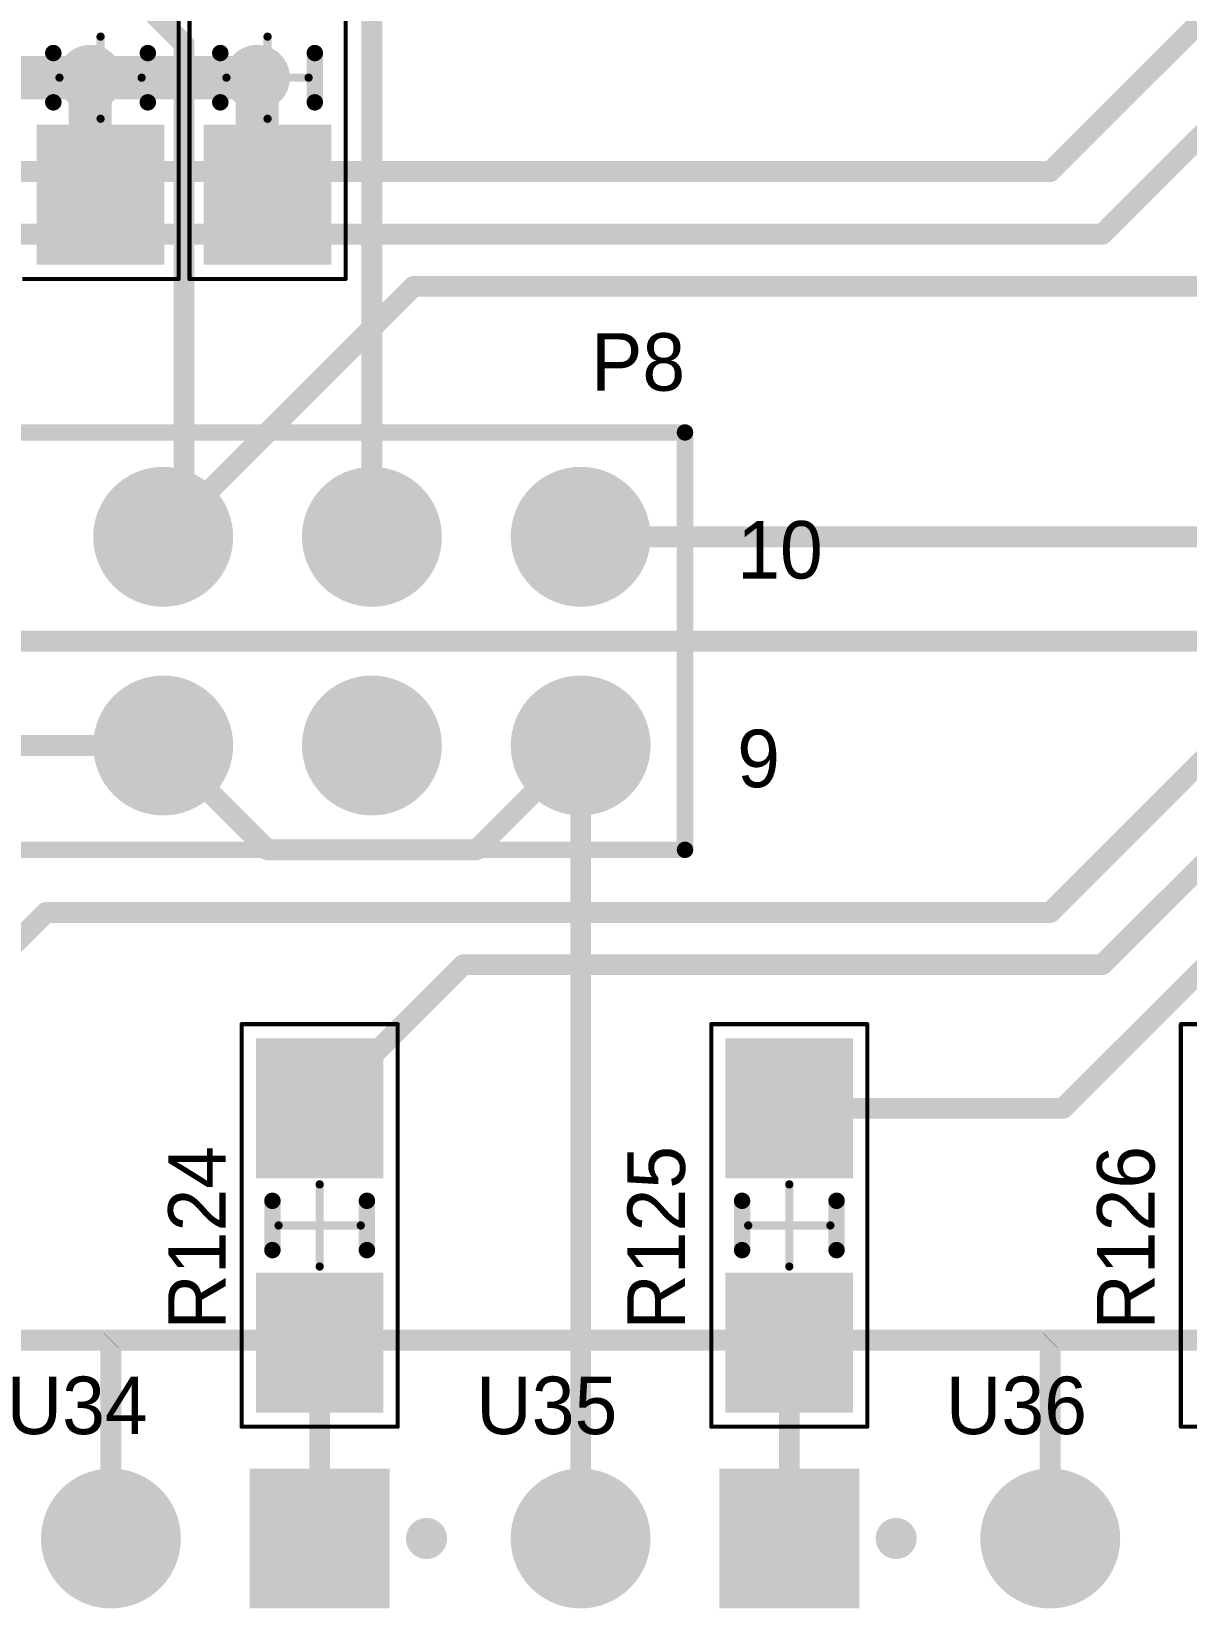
# Model space of a CAD drawing. Header units: millimetres. Extents: x 37 to 246, y 26 to 184.
# Drawn here: x 121.59 to 135.64, y 91.22 to 110.42 of the extents above; entities that cross this region are included whole.
import ezdxf

# ---------------------------------------------------------------- set-up
doc = ezdxf.new("R2010")
doc.units = ezdxf.units.MM
for name, color, linetype in [('BottomLayer', 5, 'Continuous'), ('BottomSolder', 6, 'Continuous'), ('Mechanical15', 56, 'Continuous'), ('MultiLayer', 9, 'Continuous'), ('PadHoleLayer', 156, 'Continuous'), ('TopLayer', 1, 'Continuous'), ('TopOverlay', 2, 'Continuous'), ('TopPaste', 8, 'Continuous'), ('TopSolder', 216, 'Continuous'), ('ViaHoleLayer', 16, 'Continuous')]:
    doc.layers.add(name, color=color, linetype=linetype)

msp = doc.modelspace()

# ---------------------------------------------------------------- linework, layer by layer
at = {"layer": 'BottomLayer'}
for points, const_width in [([(133.985, 108.712), (137.795, 112.522)], 0.254), ([(134.62, 107.95), (138.43, 111.76)], 0.254), ([(117.983, 109.855), (122.301, 109.855)], 0.52399946), ([(122.301, 109.855), (124.333, 109.855)], 0.52399946), ([(116.078, 108.712), (133.985, 108.712)], 0.254), ([(116.84, 107.95), (134.62, 107.95)], 0.254), ([(123.1899746, 104.2670254), (126.2379492, 107.315)], 0.254), ([(126.2379492, 107.315), (137.16, 107.315)], 0.254), ([(116.586, 102.997), (143.51, 102.997)], 0.254), ([(128.2699746, 94.488), (128.2699746, 101.7270254)], 0.254), ([(116.84, 94.488), (122.555, 94.488)], 0.254), ([(122.55417958, 94.48717957999999), (122.555, 94.488)], 0.254), ([(122.55417958, 92.07499999999999), (122.55417958, 94.48717957999999)], 0.254), ([(122.555, 94.488), (128.2699746, 94.488)], 0.254), ([(128.2699746, 94.488), (133.985, 94.488)], 0.254), ([(128.2699746, 92.07579502), (128.2699746, 94.488)], 0.254), ([(133.98417958, 94.48717957999999), (133.985, 94.488)], 0.254), ([(133.98417958, 92.07499999999999), (133.98417958, 94.48717957999999)], 0.254), ([(133.985, 94.488), (142.24, 94.488)], 0.254), ([(128.26917958, 92.07499999999999), (128.2699746, 92.07579502)], 0.254)]:
    msp.add_lwpolyline(points, dxfattribs=dict(at, const_width=const_width))
for points, const_width in [([(122.1010004, 109.855, 1), (122.5009996, 109.855, 1)], 0.3999992), ([(124.1330004, 109.855, 1), (124.5329996, 109.855, 1)], 0.3999992), ([(122.1699995, 109.855, 1), (122.4320005, 109.855, 1)], 0.26199846), ([(122.1699995, 109.855, 1), (122.4320005, 109.855, 1)], 0.26199846), ([(124.2019995, 109.855, 1), (124.4640005, 109.855, 1)], 0.26199846), ([(133.9215, 108.712, 1), (134.0485, 108.712, 1)], 0.127), ([(133.9215, 108.712, 1), (134.0485, 108.712, 1)], 0.127), ([(134.5565, 107.95, 1), (134.6835, 107.95, 1)], 0.127), ([(134.5565, 107.95, 1), (134.6835, 107.95, 1)], 0.127), ([(126.1744492, 107.315, 1), (126.3014492, 107.315, 1)], 0.127), ([(126.1744492, 107.315, 1), (126.3014492, 107.315, 1)], 0.127), ([(122.81497408, 104.2670254, 1), (123.56497512, 104.2670254, 1)], 0.7499985), ([(125.35497408, 104.2670254, 1), (126.10497512, 104.2670254, 1)], 0.7499985), ([(127.89497408, 104.2670254, 1), (128.64497512, 104.2670254, 1)], 0.7499985), ([(123.1264746, 104.2670254, 1), (123.2534746, 104.2670254, 1)], 0.127), ([(122.81497408, 101.7270254, 1), (123.56497512, 101.7270254, 1)], 0.7499985), ([(125.35497408, 101.7270254, 1), (126.10497512, 101.7270254, 1)], 0.7499985), ([(127.89497408, 101.7270254, 1), (128.64497512, 101.7270254, 1)], 0.7499985), ([(128.2064746, 101.7270254, 1), (128.3334746, 101.7270254, 1)], 0.127), ([(122.49067958, 94.48717957999999, 1), (122.61767958, 94.48717957999999, 1)], 0.127), ([(122.49067958, 94.48717957999999, 1), (122.61767958, 94.48717957999999, 1)], 0.127), ([(122.4915, 94.488, 1), (122.6185, 94.488, 1)], 0.127), ([(122.4915, 94.488, 1), (122.6185, 94.488, 1)], 0.127), ([(122.4915, 94.488, 1), (122.6185, 94.488, 1)], 0.127), ([(128.2064746, 94.488, 1), (128.3334746, 94.488, 1)], 0.127), ([(128.2064746, 94.488, 1), (128.3334746, 94.488, 1)], 0.127), ([(128.2064746, 94.488, 1), (128.3334746, 94.488, 1)], 0.127), ([(128.2064746, 94.488, 1), (128.3334746, 94.488, 1)], 0.127), ([(133.92067958, 94.48717957999999, 1), (134.04767958, 94.48717957999999, 1)], 0.127), ([(133.92067958, 94.48717957999999, 1), (134.04767958, 94.48717957999999, 1)], 0.127), ([(133.9215, 94.488, 1), (134.0485, 94.488, 1)], 0.127), ([(133.9215, 94.488, 1), (134.0485, 94.488, 1)], 0.127), ([(133.9215, 94.488, 1), (134.0485, 94.488, 1)], 0.127), ([(122.17917906, 92.07499999999999, 1), (122.9291801, 92.07499999999999, 1)], 0.7499985), ([(127.89417906, 92.07499999999999, 1), (128.6441801, 92.07499999999999, 1)], 0.7499985), ([(133.60917906, 92.07499999999999, 1), (134.3591801, 92.07499999999999, 1)], 0.7499985), ([(122.49067958, 92.07499999999999, 1), (122.61767958, 92.07499999999999, 1)], 0.127), ([(128.20567958, 92.07499999999999, 1), (128.33267958, 92.07499999999999, 1)], 0.127), ([(128.2064746, 92.07579502, 1), (128.3334746, 92.07579502, 1)], 0.127), ([(128.2064746, 92.07579502, 1), (128.3334746, 92.07579502, 1)], 0.127), ([(133.92067958, 92.07499999999999, 1), (134.04767958, 92.07499999999999, 1)], 0.127)]:
    msp.add_lwpolyline(points, format="xyb", close=True, dxfattribs=dict(at, const_width=const_width))
for points in [[(124.34418108, 92.82499849999999), (124.34418108, 91.3250015), (125.84417808, 92.82499849999999), (125.84417808, 91.3250015)], [(130.05918108, 92.82499849999999), (130.05918108, 91.3250015), (131.55917808, 92.82499849999999), (131.55917808, 91.3250015)]]:
    msp.add_solid(points, dxfattribs=at)
at = {"layer": 'BottomSolder', "const_width": 0.8515984999999999}
for points in [[(122.76417408, 104.2670254, 1), (123.61577512, 104.2670254, 1)], [(125.30417408, 104.2670254, 1), (126.15577512, 104.2670254, 1)], [(127.84417408, 104.2670254, 1), (128.69577512, 104.2670254, 1)], [(122.76417408, 101.7270254, 1), (123.61577512, 101.7270254, 1)], [(125.30417408, 101.7270254, 1), (126.15577512, 101.7270254, 1)], [(127.84417408, 101.7270254, 1), (128.69577512, 101.7270254, 1)], [(122.12837906, 92.07499999999999, 1), (122.9799801, 92.07499999999999, 1)], [(127.84337906, 92.07499999999999, 1), (128.6949801, 92.07499999999999, 1)], [(133.55837906, 92.07499999999999, 1), (134.4099801, 92.07499999999999, 1)]]:
    msp.add_lwpolyline(points, format="xyb", close=True, dxfattribs=at)
at = {"layer": 'BottomSolder'}
for points in [[(124.24258108, 92.9265985), (124.24258108, 91.2234015), (125.94577808, 92.9265985), (125.94577808, 91.2234015)], [(129.95758108, 92.9265985), (129.95758108, 91.2234015), (131.66077808, 92.9265985), (131.66077808, 91.2234015)]]:
    msp.add_solid(points, dxfattribs=at)
at = {"layer": 'Mechanical15'}
for points, const_width in [([(123.37797524, 107.40502522), (123.37797524, 112.30502558)], 0.0499999), ([(123.50997396, 107.40502522), (123.50997396, 112.30502558)], 0.0499999), ([(125.40997524, 107.40502522), (125.40997524, 112.30502558)], 0.0499999), ([(122.4279746, 109.35502386), (122.4279746, 110.3550244)], 0.0999998), ([(124.4599746, 109.35502386), (124.4599746, 110.3550244)], 0.0999998), ([(121.9279756, 109.8550254), (122.9279736, 109.8550254)], 0.0999998), ([(123.9599756, 109.8550254), (124.9599736, 109.8550254)], 0.0999998), ([(121.47797396, 107.40502522), (123.37797524, 107.40502522)], 0.0499999), ([(123.50997396, 107.40502522), (125.40997524, 107.40502522)], 0.0499999), ([(124.14417894, 93.43499982), (124.14417894, 98.33500018)], 0.0499999), ([(124.14417894, 98.33500018), (126.04418022, 98.33500018)], 0.0499999), ([(126.04418022, 93.43499982), (126.04418022, 98.33500018)], 0.0499999), ([(129.85917894, 98.33500018), (131.75918022, 98.33500018)], 0.0499999), ([(129.85917894, 93.43499982), (129.85917894, 98.33500018)], 0.0499999), ([(131.75918022, 93.43499982), (131.75918022, 98.33500018)], 0.0499999), ([(135.57417894, 93.43499982), (135.57417894, 98.33500018)], 0.0499999), ([(135.57417894, 98.33500018), (137.47418022, 98.33500018)], 0.0499999), ([(125.09417958, 95.38499845999999), (125.09417958, 96.384999)], 0.0999998), ([(130.80917958, 95.38499845999999), (130.80917958, 96.384999)], 0.0999998), ([(124.59418058, 95.88499999999999), (125.59417858, 95.88499999999999)], 0.0999998), ([(130.30918058, 95.88499999999999), (131.30917858, 95.88499999999999)], 0.0999998), ([(124.14417894, 93.43499982), (126.04418022, 93.43499982)], 0.0499999), ([(129.85917894, 93.43499982), (131.75918022, 93.43499982)], 0.0499999), ([(135.57417894, 93.43499982), (137.47418022, 93.43499982)], 0.0499999)]:
    msp.add_lwpolyline(points, dxfattribs=dict(at, const_width=const_width))
for points, const_width in [([(122.40297592, 110.3550244, 1), (122.45297328, 110.3550244, 1)], 0.0499999), ([(124.43497592, 110.3550244, 1), (124.48497328, 110.3550244, 1)], 0.0499999), ([(121.90297692, 109.8550254, 1), (121.95297428, 109.8550254, 1)], 0.0499999), ([(122.90297492, 109.8550254, 1), (122.95297228, 109.8550254, 1)], 0.0499999), ([(123.93497692, 109.8550254, 1), (123.98497428, 109.8550254, 1)], 0.0499999), ([(124.93497492, 109.8550254, 1), (124.98497228, 109.8550254, 1)], 0.0499999), ([(122.40297592, 109.35502386, 1), (122.45297328, 109.35502386, 1)], 0.0499999), ([(124.43497592, 109.35502386, 1), (124.48497328, 109.35502386, 1)], 0.0499999), ([(123.3654759, 107.40502522, 1), (123.39047458, 107.40502522, 1)], 0.02499868), ([(123.3654759, 107.40502522, 1), (123.39047458, 107.40502522, 1)], 0.02499868), ([(123.49747462, 107.40502522, 1), (123.5224733, 107.40502522, 1)], 0.02499868), ([(123.49747462, 107.40502522, 1), (123.5224733, 107.40502522, 1)], 0.02499868), ([(125.3974759, 107.40502522, 1), (125.42247458, 107.40502522, 1)], 0.02499868), ([(125.3974759, 107.40502522, 1), (125.42247458, 107.40502522, 1)], 0.02499868), ([(124.1316796, 98.33500018, 1), (124.15667828, 98.33500018, 1)], 0.02499868), ([(124.1316796, 98.33500018, 1), (124.15667828, 98.33500018, 1)], 0.02499868), ([(126.03168088, 98.33500018, 1), (126.05667956, 98.33500018, 1)], 0.02499868), ([(126.03168088, 98.33500018, 1), (126.05667956, 98.33500018, 1)], 0.02499868), ([(129.8466796, 98.33500018, 1), (129.87167828, 98.33500018, 1)], 0.02499868), ([(129.8466796, 98.33500018, 1), (129.87167828, 98.33500018, 1)], 0.02499868), ([(131.74668088, 98.33500018, 1), (131.77167956, 98.33500018, 1)], 0.02499868), ([(131.74668088, 98.33500018, 1), (131.77167956, 98.33500018, 1)], 0.02499868), ([(135.5616796, 98.33500018, 1), (135.58667828, 98.33500018, 1)], 0.02499868), ([(135.5616796, 98.33500018, 1), (135.58667828, 98.33500018, 1)], 0.02499868), ([(125.0691809, 96.384999, 1), (125.11917826, 96.384999, 1)], 0.0499999), ([(130.7841809, 96.384999, 1), (130.83417826, 96.384999, 1)], 0.0499999), ([(124.5691819, 95.88499999999999, 1), (124.61917926, 95.88499999999999, 1)], 0.0499999), ([(125.5691799, 95.88499999999999, 1), (125.61917726, 95.88499999999999, 1)], 0.0499999), ([(130.2841819, 95.88499999999999, 1), (130.33417926, 95.88499999999999, 1)], 0.0499999), ([(131.2841799, 95.88499999999999, 1), (131.33417726, 95.88499999999999, 1)], 0.0499999), ([(125.0691809, 95.38499845999999, 1), (125.11917826, 95.38499845999999, 1)], 0.0499999), ([(130.7841809, 95.38499845999999, 1), (130.83417826, 95.38499845999999, 1)], 0.0499999), ([(124.1316796, 93.43499982, 1), (124.15667828, 93.43499982, 1)], 0.02499868), ([(124.1316796, 93.43499982, 1), (124.15667828, 93.43499982, 1)], 0.02499868), ([(126.03168088, 93.43499982, 1), (126.05667956, 93.43499982, 1)], 0.02499868), ([(126.03168088, 93.43499982, 1), (126.05667956, 93.43499982, 1)], 0.02499868), ([(129.8466796, 93.43499982, 1), (129.87167828, 93.43499982, 1)], 0.02499868), ([(129.8466796, 93.43499982, 1), (129.87167828, 93.43499982, 1)], 0.02499868), ([(131.74668088, 93.43499982, 1), (131.77167956, 93.43499982, 1)], 0.02499868), ([(131.74668088, 93.43499982, 1), (131.77167956, 93.43499982, 1)], 0.02499868), ([(135.5616796, 93.43499982, 1), (135.58667828, 93.43499982, 1)], 0.02499868), ([(135.5616796, 93.43499982, 1), (135.58667828, 93.43499982, 1)], 0.02499868)]:
    msp.add_lwpolyline(points, format="xyb", close=True, dxfattribs=dict(at, const_width=const_width))
at = {"layer": 'MultiLayer', "const_width": 0.3999992}
for points in [[(122.1010004, 109.855, 1), (122.5009996, 109.855, 1)], [(124.1330004, 109.855, 1), (124.5329996, 109.855, 1)]]:
    msp.add_lwpolyline(points, format="xyb", close=True, dxfattribs=at)
at = {"layer": 'PadHoleLayer', "const_width": 0.4499991}
for points in [[(122.96497378, 104.2670254, 1), (123.41497542, 104.2670254, 1)], [(125.50497378, 104.2670254, 1), (125.95497542, 104.2670254, 1)], [(128.04497378, 104.2670254, 1), (128.49497542, 104.2670254, 1)], [(122.96497378, 101.7270254, 1), (123.41497542, 101.7270254, 1)], [(125.50497378, 101.7270254, 1), (125.95497542, 101.7270254, 1)], [(128.04497378, 101.7270254, 1), (128.49497542, 101.7270254, 1)], [(122.32917876, 92.07499999999999, 1), (122.7791804, 92.07499999999999, 1)], [(124.86917876, 92.07499999999999, 1), (125.3191804, 92.07499999999999, 1)], [(128.04417876, 92.07499999999999, 1), (128.4941804, 92.07499999999999, 1)], [(130.58417876, 92.07499999999999, 1), (131.0341804, 92.07499999999999, 1)], [(133.75917876, 92.07499999999999, 1), (134.2091804, 92.07499999999999, 1)]]:
    msp.add_lwpolyline(points, format="xyb", close=True, dxfattribs=at)
at = {"layer": 'TopLayer'}
for points, const_width in [([(133.985, 99.695), (145.99000012, 111.70000012)], 0.254), ([(122.4279746, 111.28002382), (123.444, 110.26399842)], 0.254), ([(125.7299746, 104.2670254), (125.7299746, 110.9980254)], 0.254), ([(134.62, 99.05999999999999), (146.48999912, 110.92999912)], 0.254), ([(123.444, 104.5210508), (123.444, 110.26399842)], 0.254), ([(134.13999842, 97.30999842), (146.98999812, 110.15999812)], 0.254), ([(122.301, 108.55699904), (122.301, 109.855)], 0.52399946), ([(124.333, 108.55699904), (124.333, 109.855)], 0.52399946), ([(122.301, 108.55699904), (122.4279746, 108.43002444)], 0.52399946), ([(124.333, 108.55699904), (124.4599746, 108.43002444)], 0.52399946), ([(123.1899746, 104.2670254), (123.444, 104.5210508)], 0.254), ([(128.2699746, 104.2670254), (137.2870254, 104.2670254)], 0.254), ([(120.6499746, 101.7270254), (123.1899746, 101.7270254)], 0.254), ([(123.1899746, 101.7270254), (124.4599746, 100.4570254)], 0.254), ([(126.9999746, 100.4570254), (128.2699746, 101.7270254)], 0.254), ([(124.4599746, 100.4570254), (126.9999746, 100.4570254)], 0.254), ([(119.37917958, 97.30999842), (121.76418116, 99.695)], 0.254), ([(121.76418116, 99.695), (133.985, 99.695)], 0.254), ([(125.09417958, 97.30999842), (126.84418116, 99.05999999999999)], 0.254), ([(126.84418116, 99.05999999999999), (134.62, 99.05999999999999)], 0.254), ([(130.80917958, 97.30999842), (134.13999842, 97.30999842)], 0.254), ([(125.09417958, 92.07499999999999), (125.09417958, 94.45999904)], 0.254), ([(130.80917958, 92.07499999999999), (130.80917958, 94.45999904)], 0.254)]:
    msp.add_lwpolyline(points, dxfattribs=dict(at, const_width=const_width))
for points, const_width in [([(123.3805, 110.26399842, 1), (123.5075, 110.26399842, 1)], 0.127), ([(123.3805, 110.26399842, 1), (123.5075, 110.26399842, 1)], 0.127), ([(122.1010004, 109.855, 1), (122.5009996, 109.855, 1)], 0.3999992), ([(124.1330004, 109.855, 1), (124.5329996, 109.855, 1)], 0.3999992), ([(122.1699995, 109.855, 1), (122.4320005, 109.855, 1)], 0.26199846), ([(124.2019995, 109.855, 1), (124.4640005, 109.855, 1)], 0.26199846), ([(122.1699995, 108.55699904, 1), (122.4320005, 108.55699904, 1)], 0.26199846), ([(122.1699995, 108.55699904, 1), (122.4320005, 108.55699904, 1)], 0.26199846), ([(122.2969741, 108.43002444, 1), (122.5589751, 108.43002444, 1)], 0.26199846), ([(124.2019995, 108.55699904, 1), (124.4640005, 108.55699904, 1)], 0.26199846), ([(124.2019995, 108.55699904, 1), (124.4640005, 108.55699904, 1)], 0.26199846), ([(124.3289741, 108.43002444, 1), (124.5909751, 108.43002444, 1)], 0.26199846), ([(122.81497408, 104.2670254, 1), (123.56497512, 104.2670254, 1)], 0.7499985), ([(125.35497408, 104.2670254, 1), (126.10497512, 104.2670254, 1)], 0.7499985), ([(127.89497408, 104.2670254, 1), (128.64497512, 104.2670254, 1)], 0.7499985), ([(123.3805, 104.5210508, 1), (123.5075, 104.5210508, 1)], 0.127), ([(123.3805, 104.5210508, 1), (123.5075, 104.5210508, 1)], 0.127), ([(123.1264746, 104.2670254, 1), (123.2534746, 104.2670254, 1)], 0.127), ([(125.6664746, 104.2670254, 1), (125.7934746, 104.2670254, 1)], 0.127), ([(128.2064746, 104.2670254, 1), (128.3334746, 104.2670254, 1)], 0.127), ([(122.81497408, 101.7270254, 1), (123.56497512, 101.7270254, 1)], 0.7499985), ([(125.35497408, 101.7270254, 1), (126.10497512, 101.7270254, 1)], 0.7499985), ([(127.89497408, 101.7270254, 1), (128.64497512, 101.7270254, 1)], 0.7499985), ([(123.1264746, 101.7270254, 1), (123.2534746, 101.7270254, 1)], 0.127), ([(123.1264746, 101.7270254, 1), (123.2534746, 101.7270254, 1)], 0.127), ([(128.2064746, 101.7270254, 1), (128.3334746, 101.7270254, 1)], 0.127), ([(124.3964746, 100.4570254, 1), (124.5234746, 100.4570254, 1)], 0.127), ([(124.3964746, 100.4570254, 1), (124.5234746, 100.4570254, 1)], 0.127), ([(126.9364746, 100.4570254, 1), (127.0634746, 100.4570254, 1)], 0.127), ([(126.9364746, 100.4570254, 1), (127.0634746, 100.4570254, 1)], 0.127), ([(121.70068116, 99.695, 1), (121.82768116, 99.695, 1)], 0.127), ([(121.70068116, 99.695, 1), (121.82768116, 99.695, 1)], 0.127), ([(133.9215, 99.695, 1), (134.0485, 99.695, 1)], 0.127), ([(133.9215, 99.695, 1), (134.0485, 99.695, 1)], 0.127), ([(126.78068116, 99.05999999999999, 1), (126.90768116, 99.05999999999999, 1)], 0.127), ([(126.78068116, 99.05999999999999, 1), (126.90768116, 99.05999999999999, 1)], 0.127), ([(134.5565, 99.05999999999999, 1), (134.6835, 99.05999999999999, 1)], 0.127), ([(134.5565, 99.05999999999999, 1), (134.6835, 99.05999999999999, 1)], 0.127), ([(125.03067958, 97.30999842, 1), (125.15767958, 97.30999842, 1)], 0.127), ([(130.74567958, 97.30999842, 1), (130.87267958, 97.30999842, 1)], 0.127), ([(134.07649842, 97.30999842, 1), (134.20349842, 97.30999842, 1)], 0.127), ([(134.07649842, 97.30999842, 1), (134.20349842, 97.30999842, 1)], 0.127), ([(125.03067958, 94.45999904, 1), (125.15767958, 94.45999904, 1)], 0.127), ([(130.74567958, 94.45999904, 1), (130.87267958, 94.45999904, 1)], 0.127), ([(122.17917906, 92.07499999999999, 1), (122.9291801, 92.07499999999999, 1)], 0.7499985), ([(127.89417906, 92.07499999999999, 1), (128.6441801, 92.07499999999999, 1)], 0.7499985), ([(133.60917906, 92.07499999999999, 1), (134.3591801, 92.07499999999999, 1)], 0.7499985), ([(125.03067958, 92.07499999999999, 1), (125.15767958, 92.07499999999999, 1)], 0.127), ([(130.74567958, 92.07499999999999, 1), (130.87267958, 92.07499999999999, 1)], 0.127)]:
    msp.add_lwpolyline(points, format="xyb", close=True, dxfattribs=dict(at, const_width=const_width))
for points in [[(123.10297452, 109.18002294), (121.75297468, 109.18002294), (123.10297452, 107.68002594), (121.75297468, 107.68002594)], [(125.13497452, 109.18002294), (123.78497468, 109.18002294), (125.13497452, 107.68002594), (123.78497468, 107.68002594)], [(125.7691795, 98.05999691999999), (124.41917966, 98.05999691999999), (125.7691795, 96.55999992), (124.41917966, 96.55999992)], [(131.4841795, 98.05999691999999), (130.13417966, 98.05999691999999), (131.4841795, 96.55999992), (130.13417966, 96.55999992)], [(125.7691795, 95.20999753999999), (124.41917966, 95.20999753999999), (125.7691795, 93.71000054), (124.41917966, 93.71000054)], [(131.4841795, 95.20999753999999), (130.13417966, 95.20999753999999), (131.4841795, 93.71000054), (130.13417966, 93.71000054)], [(124.34418108, 92.82499849999999), (124.34418108, 91.3250015), (125.84417808, 92.82499849999999), (125.84417808, 91.3250015)], [(130.05918108, 92.82499849999999), (130.05918108, 91.3250015), (131.55917808, 92.82499849999999), (131.55917808, 91.3250015)]]:
    msp.add_solid(points, dxfattribs=at)
at = {"layer": 'TopOverlay', "const_width": 0.1999996}
for points in [[(121.85297448, 109.55502346), (121.85297448, 110.1550248)], [(123.00297472, 109.55502346), (123.00297472, 110.1550248)], [(123.88497448, 109.55502346), (123.88497448, 110.1550248)], [(125.03497472, 109.55502346), (125.03497472, 110.1550248)], [(116.8399746, 105.5370254), (129.5399746, 105.5370254)], [(129.5399746, 100.4570254), (129.5399746, 105.5370254)], [(116.8399746, 100.4570254), (129.5399746, 100.4570254)], [(124.51917946, 95.58499805999999), (124.51917946, 96.1849994)], [(125.6691797, 95.58499805999999), (125.6691797, 96.1849994)], [(130.23417946, 95.58499805999999), (130.23417946, 96.1849994)], [(131.3841797, 95.58499805999999), (131.3841797, 96.1849994)]]:
    msp.add_lwpolyline(points, dxfattribs=at)
at = {"layer": 'TopOverlay'}
for points, const_width in [([(121.80297458, 110.1550248, 1), (121.90297438, 110.1550248, 1)], 0.0999998), ([(122.95297482, 110.1550248, 1), (123.05297462, 110.1550248, 1)], 0.0999998), ([(123.83497458, 110.1550248, 1), (123.93497438, 110.1550248, 1)], 0.0999998), ([(124.98497482, 110.1550248, 1), (125.08497462, 110.1550248, 1)], 0.0999998), ([(121.80297458, 109.55502346, 1), (121.90297438, 109.55502346, 1)], 0.0999998), ([(122.95297482, 109.55502346, 1), (123.05297462, 109.55502346, 1)], 0.0999998), ([(123.83497458, 109.55502346, 1), (123.93497438, 109.55502346, 1)], 0.0999998), ([(124.98497482, 109.55502346, 1), (125.08497462, 109.55502346, 1)], 0.0999998), ([(129.4899747, 105.5370254, 1), (129.5899745, 105.5370254, 1)], 0.0999998), ([(129.4899747, 105.5370254, 1), (129.5899745, 105.5370254, 1)], 0.0999998), ([(129.4899747, 100.4570254, 1), (129.5899745, 100.4570254, 1)], 0.0999998), ([(129.4899747, 100.4570254, 1), (129.5899745, 100.4570254, 1)], 0.0999998), ([(124.46917956, 96.1849994, 1), (124.56917936, 96.1849994, 1)], 0.0999998), ([(125.6191798, 96.1849994, 1), (125.7191796, 96.1849994, 1)], 0.0999998), ([(130.18417956, 96.1849994, 1), (130.28417936, 96.1849994, 1)], 0.0999998), ([(131.3341798, 96.1849994, 1), (131.4341796, 96.1849994, 1)], 0.0999998), ([(124.46917956, 95.58499805999999, 1), (124.56917936, 95.58499805999999, 1)], 0.0999998), ([(125.6191798, 95.58499805999999, 1), (125.7191796, 95.58499805999999, 1)], 0.0999998), ([(130.18417956, 95.58499805999999, 1), (130.28417936, 95.58499805999999, 1)], 0.0999998), ([(131.3341798, 95.58499805999999, 1), (131.4341796, 95.58499805999999, 1)], 0.0999998), ([(126.51918054, 92.07499999999999, 1), (126.2691785, 92.07499999999999, 1)], 0.2499995), ([(132.23418054, 92.07499999999999, 1), (131.9841785, 92.07499999999999, 1)], 0.2499995), ([(126.20667926, 92.07499999999999, 1), (126.33167774, 92.07499999999999, 1)], 0.12499848), ([(126.4566813, 92.07499999999999, 1), (126.58167978, 92.07499999999999, 1)], 0.12499848), ([(131.92167926, 92.07499999999999, 1), (132.04667774, 92.07499999999999, 1)], 0.12499848), ([(132.1716813, 92.07499999999999, 1), (132.29667978, 92.07499999999999, 1)], 0.12499848)]:
    msp.add_lwpolyline(points, format="xyb", close=True, dxfattribs=dict(at, const_width=const_width))
at = {"layer": 'TopPaste'}
for points in [[(123.10297452, 109.18002294), (121.75297468, 109.18002294), (123.10297452, 107.68002594), (121.75297468, 107.68002594)], [(125.13497452, 109.18002294), (123.78497468, 109.18002294), (125.13497452, 107.68002594), (123.78497468, 107.68002594)], [(125.7691795, 98.05999691999999), (124.41917966, 98.05999691999999), (125.7691795, 96.55999992), (124.41917966, 96.55999992)], [(131.4841795, 98.05999691999999), (130.13417966, 98.05999691999999), (131.4841795, 96.55999992), (130.13417966, 96.55999992)], [(125.7691795, 95.20999753999999), (124.41917966, 95.20999753999999), (125.7691795, 93.71000054), (124.41917966, 93.71000054)], [(131.4841795, 95.20999753999999), (130.13417966, 95.20999753999999), (131.4841795, 93.71000054), (130.13417966, 93.71000054)]]:
    msp.add_solid(points, dxfattribs=at)
at = {"layer": 'TopSolder', "const_width": 0.8515984999999999}
for points in [[(122.76417408, 104.2670254, 1), (123.61577512, 104.2670254, 1)], [(125.30417408, 104.2670254, 1), (126.15577512, 104.2670254, 1)], [(127.84417408, 104.2670254, 1), (128.69577512, 104.2670254, 1)], [(122.76417408, 101.7270254, 1), (123.61577512, 101.7270254, 1)], [(125.30417408, 101.7270254, 1), (126.15577512, 101.7270254, 1)], [(127.84417408, 101.7270254, 1), (128.69577512, 101.7270254, 1)], [(122.12837906, 92.07499999999999, 1), (122.9799801, 92.07499999999999, 1)], [(127.84337906, 92.07499999999999, 1), (128.6949801, 92.07499999999999, 1)], [(133.55837906, 92.07499999999999, 1), (134.4099801, 92.07499999999999, 1)]]:
    msp.add_lwpolyline(points, format="xyb", close=True, dxfattribs=at)
at = {"layer": 'TopSolder'}
for points in [[(123.20457452, 109.28162294), (121.65137468, 109.28162294), (123.20457452, 107.57842594), (121.65137468, 107.57842594)], [(125.23657452, 109.28162294), (123.68337468, 109.28162294), (125.23657452, 107.57842594), (123.68337468, 107.57842594)], [(125.8707795, 98.16159692), (124.31757966, 98.16159692), (125.8707795, 96.45839991999999), (124.31757966, 96.45839991999999)], [(131.5857795, 98.16159692), (130.03257966, 98.16159692), (131.5857795, 96.45839991999999), (130.03257966, 96.45839991999999)], [(125.8707795, 95.31159754), (124.31757966, 95.31159754), (125.8707795, 93.60840053999999), (124.31757966, 93.60840053999999)], [(131.5857795, 95.31159754), (130.03257966, 95.31159754), (131.5857795, 93.60840053999999), (130.03257966, 93.60840053999999)], [(124.24258108, 92.9265985), (124.24258108, 91.2234015), (125.94577808, 92.9265985), (125.94577808, 91.2234015)], [(129.95758108, 92.9265985), (129.95758108, 91.2234015), (131.66077808, 92.9265985), (131.66077808, 91.2234015)]]:
    msp.add_solid(points, dxfattribs=at)
at = {"layer": 'ViaHoleLayer', "const_width": 0.1999996}
for points in [[(122.2010002, 109.855, 1), (122.4009998, 109.855, 1)], [(124.2330002, 109.855, 1), (124.4329998, 109.855, 1)]]:
    msp.add_lwpolyline(points, format="xyb", close=True, dxfattribs=at)

# ---------------------------------------------------------------- texts
at = {"layer": 'TopOverlay'}
for s, p in [('P8', (128.397, 106.045)), ('U34', (121.28417958, 93.345)), ('U35', (126.99917958, 93.345)), ('U36', (132.71417958, 93.345))]:
    msp.add_text(s, height=0.7000011399999999, dxfattribs=at).set_placement(p)
for s, rotation, p in [('10', 360, (130.175, 103.759)), ('9', 360, (130.175, 101.219)), ('R124', 90, (123.95117958, 94.615)), ('R125', 90, (129.53917958, 94.615)), ('R126', 90, (135.25417958, 94.615))]:
    msp.add_text(s, height=0.7000011399999999, rotation=rotation, dxfattribs=at).set_placement(p)

doc.saveas('drawing.dxf')
